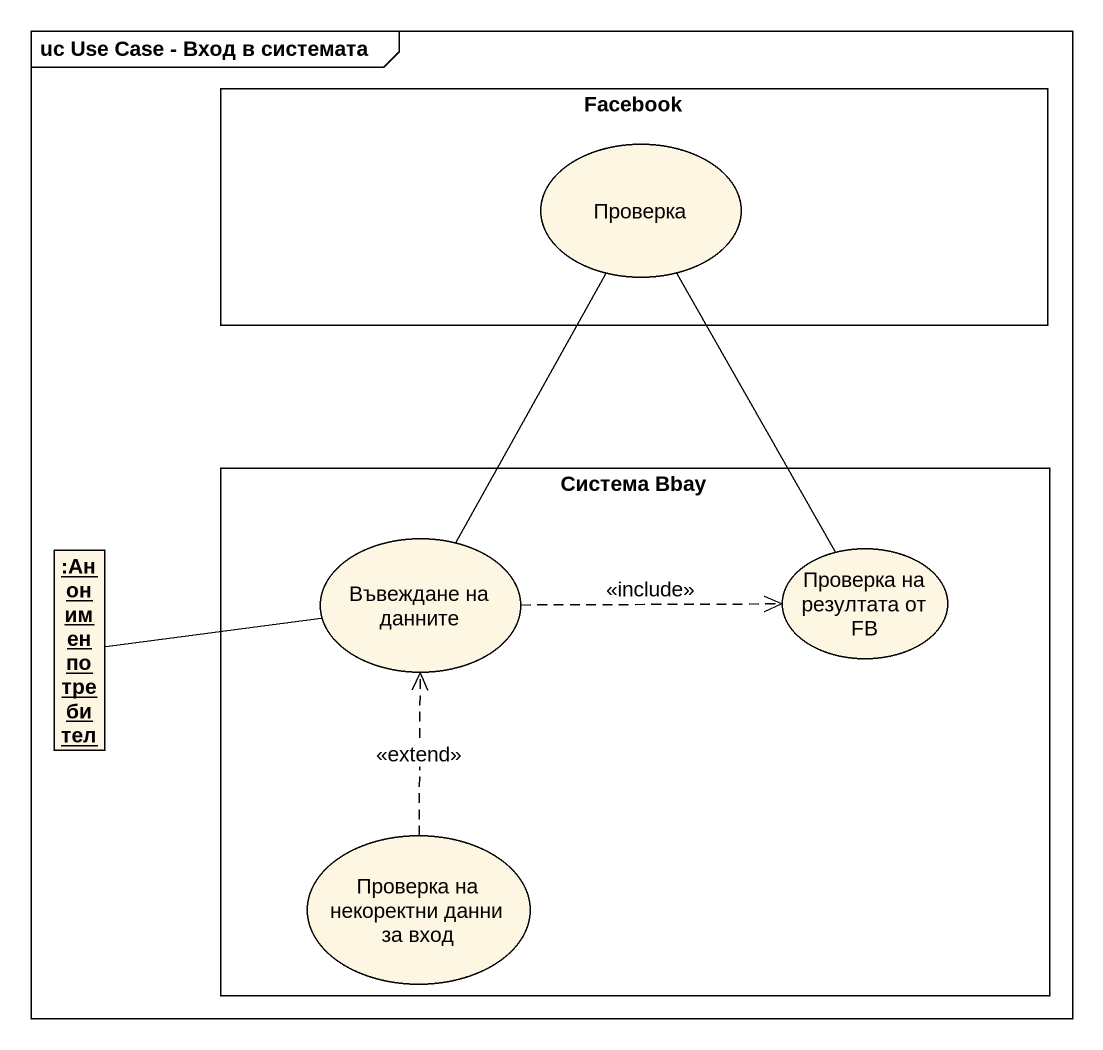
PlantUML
@startuml
mainframe uc Use Case - Вход в системата
allowmixing
hide circle
hide empty members
rectangle Facebook {
  usecase Проверка
}
rectangle "Система Bbay" as Система_Bbay {
  usecase "Въвеждане на данните" as Въвеждане_на_данните
  usecase "Проверка на резултата от FB" as Проверка_на_резултата_от_FB
  usecase "Проверка на некоректни данни за вход" as Проверка_на_некоректни
}
object ":Анонимен потребител" as Анонимен_потребител
Проверка -- Проверка_на_резултата_от_FB
Анонимен_потребител -right- Въвеждане_на_данните
Въвеждане_на_данните -up- Проверка
Въвеждане_на_данните .right.> Проверка_на_резултата_от_FB : <<include>>
Проверка_на_некоректни .up.> Въвеждане_на_данните : <<extend>>
@enduml
